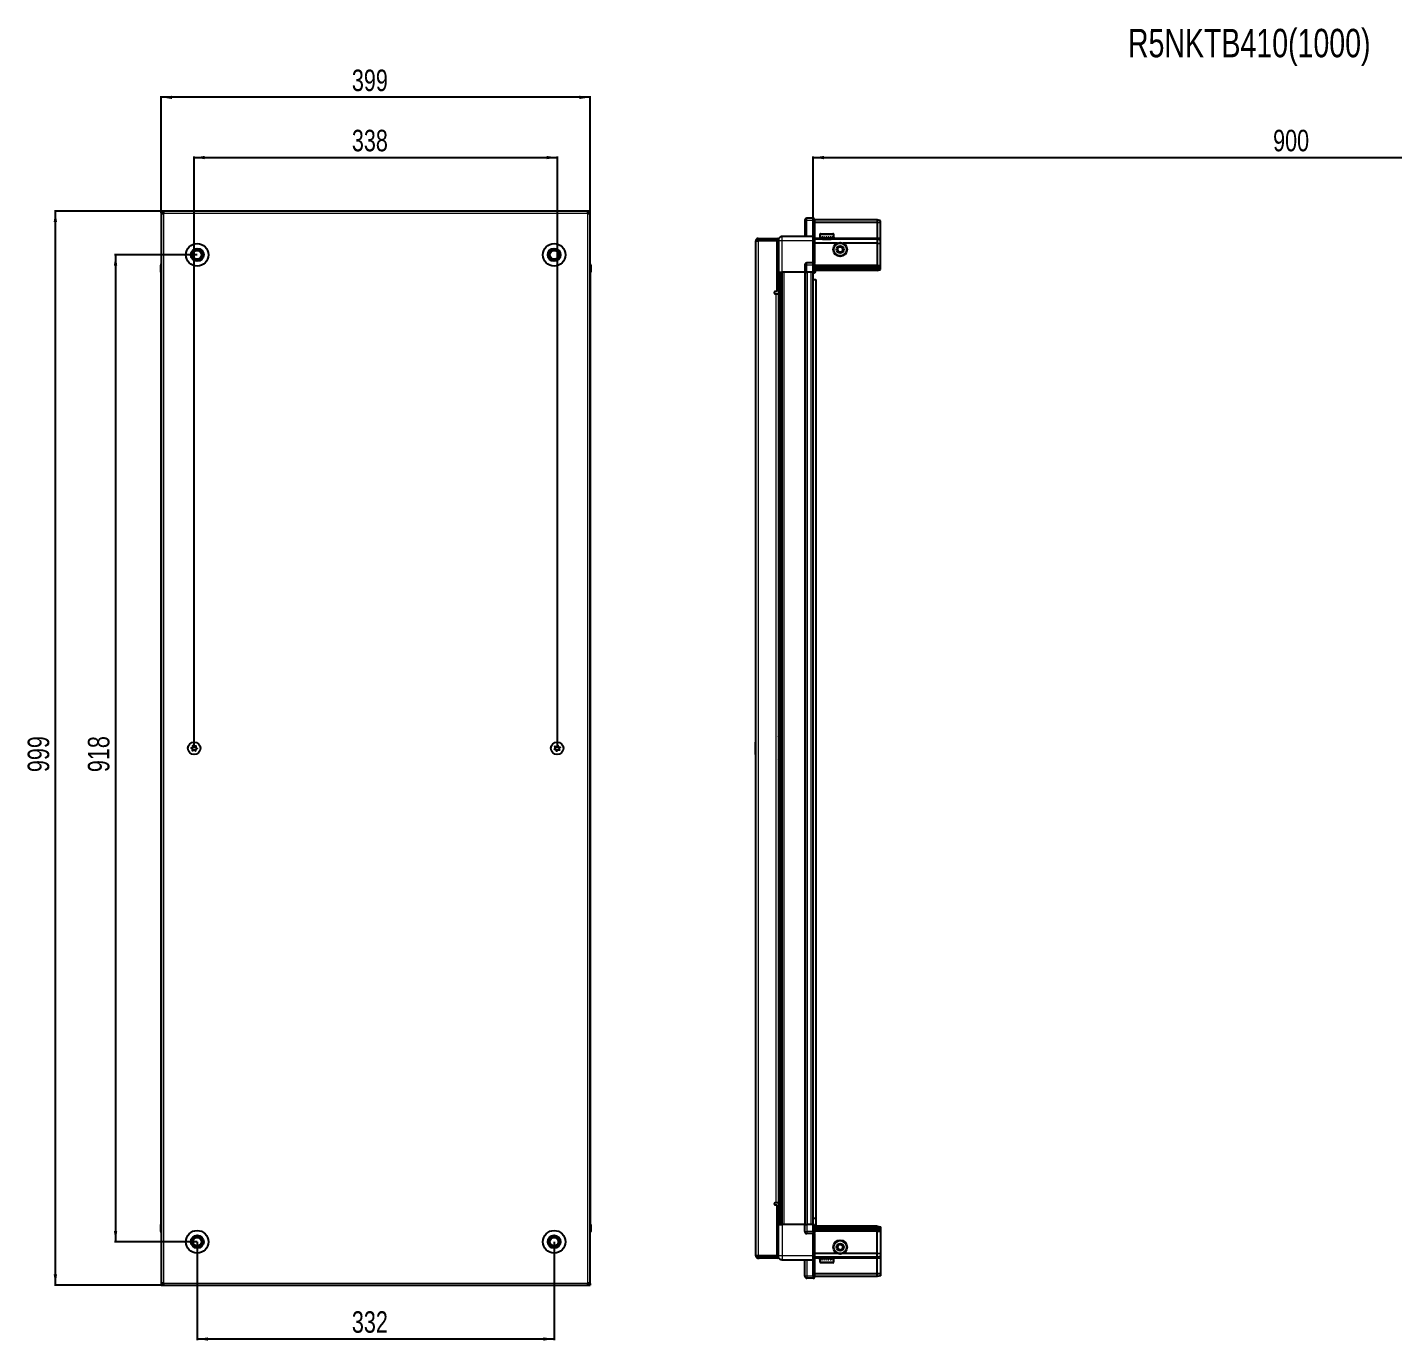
# Model space of a CAD drawing. Header units: millimetres. Extents: x 964 to 3281, y -1059 to 1364.
# Drawn here: x 964 to 2235, y 143 to 1364 of the extents above; entities that cross this region are included whole.
import ezdxf

# ---------------------------------------------------------------- set-up
doc = ezdxf.new("R2010")
doc.units = ezdxf.units.MM
doc.layers.add('FORMAT', color=7, linetype='Continuous')
doc.styles.add('SLDTEXTSTYLE0', font='TXT', dxfattribs={"width": 0.75})
doc.dimstyles.new('SLDDIMSTYLE0', dxfattribs={"dimtxt": 20, "dimasz": 10, "dimexe": 0, "dimexo": 0.0625, "dimgap": 5, "dimtad": 2, "dimdec": 1, "dimrnd": 1e-09, "dimzin": 12, "dimdsep": 46, "dimtxsty": 'SLDTEXTSTYLE0', "dimsah": 1, "dimcen": 0.09, "dimadec": 0, "dimazin": 3, "dimtfac": 1, "dimtofl": 0, "dimtmove": 0, "dimatfit": 3, "dimfxl": 0, "dimfrac": 2, "dimtolj": 1, "dimtzin": 12, "dimarcsym": 0})

# ---------------------------------------------------------------- blocks, each defined once
blk = doc.blocks.new('_D')
at = {"layer": 'FORMAT'}
for p, q in [((1088.6, 1193.1), (989.2, 1193.1)), ((990.2, 194.1), (990.2, 1193.1)), ((1088.6, 194.1), (989.2, 194.1))]:
    blk.add_line(p, q, dxfattribs=at)
for points in [[(990.2, 1193.1), (988.6, 1183.1), (991.7, 1183.1)], [(990.2, 194.1), (991.7, 204.1), (988.6, 204.1)]]:
    blk.add_solid(points, dxfattribs=at)
at = {"layer": 'FORMAT', "insert": (964.4, 671.4), "char_height": 20, "attachment_point": 1, "rotation": 90, "style": 'SLDTEXTSTYLE0'}
blk.add_mtext('999', dxfattribs=at)
blk = doc.blocks.new('_D_1')
at = {"layer": 'FORMAT'}
for p, q in [((1088.7, 1193.1), (1088.7, 1300.1)), ((1487.7, 1299.1), (1088.7, 1299.1)), ((1487.7, 1193.1), (1487.7, 1300.1))]:
    blk.add_line(p, q, dxfattribs=at)
for points in [[(1088.7, 1299.1), (1098.7, 1297.5), (1098.7, 1300.6)], [(1487.7, 1299.1), (1477.7, 1300.6), (1477.7, 1297.5)]]:
    blk.add_solid(points, dxfattribs=at)
at = {"layer": 'FORMAT', "insert": (1266, 1324.9), "char_height": 20, "attachment_point": 1, "style": 'SLDTEXTSTYLE0'}
blk.add_mtext('399', dxfattribs=at)
blk = doc.blocks.new('_D_2')
at = {"layer": 'FORMAT'}
for p, q in [((1122.2, 234.6), (1122.2, 143.1)), ((1454.2, 234.6), (1454.2, 143.1)), ((1122.2, 144.1), (1454.2, 144.1))]:
    blk.add_line(p, q, dxfattribs=at)
for points in [[(1122.2, 144.1), (1132.2, 142.5), (1132.2, 145.6)], [(1454.2, 144.1), (1444.2, 145.6), (1444.2, 142.5)]]:
    blk.add_solid(points, dxfattribs=at)
at = {"layer": 'FORMAT', "insert": (1266, 169.9), "char_height": 20, "attachment_point": 1, "style": 'SLDTEXTSTYLE0'}
blk.add_mtext('332', dxfattribs=at)
blk = doc.blocks.new('_D_3')
at = {"layer": 'FORMAT'}
for p, q in [((1119.2, 693.6), (1119.2, 1244.1)), ((1119.2, 1243.1), (1457.2, 1243.1)), ((1457.2, 693.6), (1457.2, 1244.1))]:
    blk.add_line(p, q, dxfattribs=at)
for points in [[(1119.2, 1243.1), (1129.2, 1241.5), (1129.2, 1244.6)], [(1457.2, 1243.1), (1447.2, 1244.6), (1447.2, 1241.5)]]:
    blk.add_solid(points, dxfattribs=at)
at = {"layer": 'FORMAT', "insert": (1266, 1268.9), "char_height": 20, "attachment_point": 1, "style": 'SLDTEXTSTYLE0'}
blk.add_mtext('338', dxfattribs=at)
blk = doc.blocks.new('_D_4')
at = {"layer": 'FORMAT'}
for p, q in [((1122.1, 1152.6), (1045.2, 1152.6)), ((1046.2, 1152.6), (1046.2, 234.6)), ((1122.1, 234.6), (1045.2, 234.6))]:
    blk.add_line(p, q, dxfattribs=at)
for points in [[(1046.2, 1152.6), (1044.6, 1142.6), (1047.7, 1142.6)], [(1046.2, 234.6), (1047.7, 244.6), (1044.6, 244.6)]]:
    blk.add_solid(points, dxfattribs=at)
at = {"layer": 'FORMAT', "insert": (1020.4, 671.4), "char_height": 20, "attachment_point": 1, "rotation": 90, "style": 'SLDTEXTSTYLE0'}
blk.add_mtext('918', dxfattribs=at)
blk = doc.blocks.new('_D_5')
at = {"layer": 'FORMAT'}
for p, q in [((1695.1, 1136.6), (1695.1, 1244.1)), ((1695.1, 1243.1), (2595.1, 1243.1)), ((2595.1, 1136.6), (2595.1, 1244.1))]:
    blk.add_line(p, q, dxfattribs=at)
for points in [[(1695.1, 1243.1), (1705.1, 1241.5), (1705.1, 1244.6)], [(2595.1, 1243.1), (2585.1, 1244.6), (2585.1, 1241.5)]]:
    blk.add_solid(points, dxfattribs=at)
at = {"layer": 'FORMAT', "insert": (2123, 1268.9), "char_height": 20, "attachment_point": 1, "style": 'SLDTEXTSTYLE0'}
blk.add_mtext('900', dxfattribs=at)

msp = doc.modelspace()

# ---------------------------------------------------------------- linework, layer by layer
at = {"color": 7, "linetype": 'Continuous', "lineweight": 25}
for p, q in [((1088.66, 1191.57), (1088.66, 1193.07)), ((1090.76, 1193.07), (1088.66, 1193.07)), ((1088.66, 1191.57), (1090.76, 1191.57)), ((1088.66, 1191.57), (1088.66, 1190.97)), ((1088.66, 1190.97), (1088.66, 196.17)), ((1088.66, 1190.97), (1090.76, 1190.97)), ((1485.56, 1193.07), (1090.76, 1193.07)), ((1090.76, 1193.07), (1090.76, 1190.97)), ((1485.56, 1190.97), (1485.56, 1193.07)), ((1487.66, 1193.07), (1485.56, 1193.07)), ((1485.56, 1191.57), (1487.66, 1191.57)), ((1485.56, 1190.97), (1487.66, 1190.97)), ((1487.66, 1191.57), (1487.66, 1193.07)), ((1487.66, 1190.97), (1487.66, 1191.57)), ((1487.66, 196.17), (1487.66, 1190.97)), ((1687.28, 1184.57), (1687.28, 1169.57)), ((1695.28, 1186.57), (1689.28, 1186.57)), ((1695.28, 1186.57), (1695.62, 1186.57)), ((1695.28, 1186.57), (1695.28, 1184.57)), ((1695.28, 1169.77), (1695.28, 1184.57)), ((1695.28, 1169.77), (1695.28, 1184.57)), ((1696.48, 1186.07), (1695.62, 1186.57)), ((1696.48, 1184.57), (1696.48, 1186.07)), ((1754.78, 1185.07), (1696.48, 1185.07)), ((1696.48, 1184.57), (1696.48, 1169.77)), ((1754.78, 1182.57), (1696.48, 1182.57)), ((1754.78, 1185.07), (1754.78, 1182.57)), ((1757.78, 1184.27), (1754.78, 1185.07)), ((1754.78, 1182.57), (1754.78, 1168.07)), ((1757.78, 1182.42), (1754.78, 1182.57)), ((1757.78, 1182.42), (1757.78, 1184.27)), ((1757.78, 1168.07), (1757.78, 1182.42)), ((1695.28, 1169.57), (1666.28, 1169.57)), ((1695.28, 1169.57), (1695.28, 1169.77)), ((1695.28, 1169.57), (1696.48, 1169.57)), ((1695.28, 1165.57), (1695.28, 1169.57)), ((1696.48, 1169.77), (1696.48, 1169.57)), ((1696.48, 1169.57), (1696.48, 1165.57)), ((1701.28, 1171.47), (1701.28, 1169.07)), ((1702.08, 1172.27), (1709.25, 1172.27)), ((1709.25, 1172.27), (1713.48, 1172.27)), ((1714.28, 1169.07), (1714.28, 1171.47)), ((1643.28, 1165.72), (1641.78, 1165.72)), ((1641.78, 1165.22), (1641.78, 1165.72)), ((1641.78, 221.92), (1641.78, 1165.22)), ((1643.88, 1166.32), (1643.88, 1167.82)), ((1643.88, 1167.82), (1644.78, 1167.82)), ((1643.88, 1166.32), (1644.78, 1166.32)), ((1643.88, 1165.82), (1661.28, 1165.82)), ((1644.78, 1167.82), (1661.28, 1167.82)), ((1644.78, 1166.32), (1644.78, 1167.82)), ((1644.78, 1166.32), (1661.28, 1166.32)), ((1661.28, 1166.32), (1661.28, 1167.82)), ((1662.78, 1165.82), (1661.28, 1165.82)), ((1661.28, 1165.82), (1661.28, 1118.32)), ((1662.78, 1165.57), (1662.78, 1136.57)), ((1695.28, 1145.27), (1695.28, 1165.57)), ((1754.78, 1167.07), (1696.48, 1167.07)), ((1696.48, 1165.57), (1696.48, 1145.27)), ((1717.78, 1163.57), (1696.48, 1163.57)), ((1701.28, 1169.07), (1701.28, 1168.57)), ((1701.28, 1168.57), (1701.42, 1168.57)), ((1701.61, 1169.07), (1701.42, 1169.07)), ((1701.42, 1169.07), (1701.42, 1168.57)), ((1701.42, 1168.57), (1701.61, 1168.57)), ((1701.61, 1169.07), (1701.61, 1168.57)), ((1701.61, 1168.57), (1702.14, 1168.57)), ((1702.54, 1169.07), (1702.14, 1169.07)), ((1702.14, 1169.07), (1702.14, 1168.57)), ((1702.14, 1168.57), (1702.54, 1168.57)), ((1702.54, 1169.07), (1702.54, 1168.57)), ((1702.54, 1168.57), (1703.41, 1168.57)), ((1703.38, 1168.57), (1703.38, 1168.47)), ((1703.38, 1168.47), (1712.18, 1168.47)), ((1703.98, 1169.07), (1703.41, 1169.07)), ((1703.41, 1169.07), (1703.41, 1168.57)), ((1703.41, 1168.57), (1703.98, 1168.57)), ((1703.78, 1168.07), (1704.47, 1167.59)), ((1703.78, 1168.07), (1708.81, 1168.07)), ((1704.47, 1167.59), (1703.78, 1167.1)), ((1703.78, 1167.1), (1703.78, 1167.07)), ((1703.78, 1167.1), (1708.81, 1167.1)), ((1703.98, 1169.07), (1703.98, 1168.57)), ((1703.98, 1168.57), (1705.1, 1168.57)), ((1704.47, 1167.59), (1708.64, 1167.59)), ((1705.79, 1169.07), (1705.1, 1169.07)), ((1705.1, 1169.07), (1705.1, 1168.57)), ((1705.1, 1168.57), (1705.79, 1168.57)), ((1705.79, 1169.07), (1705.79, 1168.57)), ((1705.79, 1168.57), (1707.07, 1168.57)), ((1707.8, 1169.07), (1707.07, 1169.07)), ((1707.07, 1169.07), (1707.07, 1168.57)), ((1707.07, 1168.57), (1707.3, 1168.57)), ((1707.3, 1169.07), (1707.3, 1168.57)), ((1707.8, 1169.07), (1707.8, 1168.57)), ((1707.8, 1169.07), (1707.8, 1168.57)), ((1707.8, 1168.57), (1709.1, 1168.57)), ((1707.8, 1168.57), (1707.8, 1168.57)), ((1708.64, 1167.59), (1711.09, 1167.59)), ((1708.81, 1168.07), (1711.78, 1168.07)), ((1708.81, 1167.1), (1711.78, 1167.1)), ((1709.81, 1169.07), (1709.1, 1169.07)), ((1709.1, 1169.07), (1709.1, 1168.57)), ((1709.16, 1169.07), (1709.16, 1168.57)), ((1709.16, 1168.57), (1709.81, 1168.57)), ((1709.81, 1169.07), (1709.81, 1168.57)), ((1709.81, 1168.57), (1711, 1168.57)), ((1711.62, 1169.07), (1711, 1169.07)), ((1711, 1169.07), (1711, 1168.57)), ((1711, 1168.57), (1711.62, 1168.57)), ((1711.09, 1167.59), (1711.78, 1168.07)), ((1711.78, 1167.1), (1711.09, 1167.59)), ((1711.62, 1169.07), (1711.62, 1168.57)), ((1711.62, 1168.57), (1712.59, 1168.57)), ((1711.78, 1167.07), (1711.78, 1167.1)), ((1712.18, 1168.47), (1712.18, 1168.57)), ((1713.05, 1169.07), (1712.59, 1169.07)), ((1712.59, 1169.07), (1712.59, 1168.57)), ((1712.59, 1168.57), (1713.05, 1168.57)), ((1713.05, 1169.07), (1713.05, 1168.57)), ((1713.05, 1168.57), (1713.71, 1168.57)), ((1713.97, 1169.07), (1713.71, 1169.07)), ((1713.71, 1169.07), (1713.71, 1168.57)), ((1713.71, 1168.57), (1713.97, 1168.57)), ((1713.97, 1169.07), (1713.97, 1168.57)), ((1713.97, 1168.57), (1714.24, 1168.57)), ((1714.28, 1169.07), (1714.24, 1169.07)), ((1714.24, 1169.07), (1714.24, 1168.57)), ((1714.24, 1168.57), (1714.28, 1168.57)), ((1714.28, 1169.07), (1714.28, 1168.57)), ((1754.78, 1163.57), (1722.78, 1163.57)), ((1754.78, 1168.07), (1754.78, 1167.07)), ((1754.78, 1167.07), (1754.78, 1163.57)), ((1757.78, 1166.27), (1754.78, 1167.07)), ((1754.78, 1163.57), (1754.78, 1143.07)), ((1754.78, 1163.57), (1757.78, 1163.24)), ((1757.78, 1166.27), (1757.78, 1168.07)), ((1757.78, 1163.24), (1757.78, 1166.27)), ((1757.78, 1143.07), (1757.78, 1163.24)), ((1487.66, 1144.39), (1487.66, 1144.39)), ((1695.28, 1145.07), (1689.28, 1145.07)), ((1695.28, 1145.07), (1695.28, 1145.27)), ((1695.28, 1145.07), (1695.28, 1143.07)), ((1695.28, 1145.07), (1696.48, 1145.07)), ((1696.48, 1145.27), (1696.48, 1145.07)), ((1696.48, 1144.39), (1696.48, 1145.07)), ((1696.48, 1144.39), (1696.48, 1136.57)), ((1088.15, 1143.07), (1088.15, 1136.57)), ((1088.15, 1136.57), (1088.16, 1136.57)), ((1088.16, 1136.57), (1088.16, 1143.07)), ((1088.66, 1136.57), (1088.16, 1136.57)), ((1088.31, 1136.57), (1088.31, 250.57)), ((1487.66, 1136.57), (1488.16, 1136.57)), ((1488.01, 250.57), (1488.01, 1136.57)), ((1488.16, 1143.07), (1488.16, 1136.57)), ((1488.16, 1136.57), (1488.16, 1143.07)), ((1488.16, 1136.57), (1488.16, 1136.57)), ((1488.16, 1136.57), (1488.16, 1136.57)), ((1661.28, 1139.32), (1662.78, 1139.32)), ((1662.78, 1136.57), (1661.28, 1136.57)), ((1663.43, 250.57), (1663.43, 1136.57)), ((1665.23, 1136.57), (1665.23, 250.57)), ((1665.26, 1136.57), (1665.26, 250.57)), ((1687.28, 1136.57), (1666.28, 1136.57)), ((1687.28, 1143.07), (1687.28, 1136.57)), ((1687.28, 1136.57), (1689.28, 1136.57)), ((1687.93, 250.57), (1687.93, 1136.57)), ((1695.28, 1136.57), (1689.28, 1136.57)), ((1695.13, 250.57), (1695.13, 1136.57)), ((1695.28, 1136.57), (1695.28, 1143.07)), ((1695.28, 1136.57), (1695.28, 1143.07)), ((1695.28, 1136.57), (1695.62, 1136.57)), ((1695.28, 1136.57), (1695.28, 1136.57)), ((1695.62, 1136.57), (1695.62, 1143.07)), ((1696.48, 1136.57), (1695.62, 1136.57)), ((1695.62, 1136.57), (1695.62, 1136.57)), ((1754.78, 1142.07), (1696.48, 1142.07)), ((1754.78, 1141.07), (1696.48, 1141.07)), ((1754.78, 1139.57), (1696.48, 1139.57)), ((1754.78, 1138.07), (1696.48, 1138.07)), ((1754.78, 1143.07), (1754.78, 1142.07)), ((1754.78, 1142.07), (1754.78, 1141.07)), ((1754.78, 1142.07), (1757.78, 1141.27)), ((1754.78, 1141.07), (1754.78, 1139.57)), ((1754.78, 1141.07), (1757.78, 1140.53)), ((1754.78, 1139.57), (1757.78, 1140.03)), ((1754.78, 1139.57), (1754.78, 1138.07)), ((1754.78, 1138.07), (1757.78, 1138.87)), ((1757.78, 1141.27), (1757.78, 1143.07)), ((1757.78, 1140.53), (1757.78, 1141.27)), ((1757.78, 1140.03), (1757.78, 1140.53)), ((1757.78, 1138.87), (1757.78, 1140.03)), ((1695.13, 1129.57), (1697.63, 1129.57)), ((1697.63, 1129.57), (1697.63, 256.07)), ((1661.28, 1118.32), (1659.93, 1118.32)), ((1659.93, 1116.32), (1660.68, 1116.32)), ((1660.68, 1116.32), (1662.78, 1116.32)), ((1662.78, 1116.32), (1662.78, 270.82)), ((1641.78, 699.36), (1641.48, 699.36)), ((1641.48, 687.79), (1641.48, 699.36)), ((1663.28, 703.07), (1663.28, 684.07)), ((1641.48, 687.79), (1641.78, 687.79)), ((1660.68, 270.82), (1659.93, 270.82)), ((1659.93, 268.82), (1661.28, 268.82)), ((1662.78, 270.82), (1660.68, 270.82)), ((1661.28, 268.82), (1661.28, 221.32)), ((1697.63, 256.07), (1695.13, 256.07)), ((1697.63, 256.07), (1697.63, 249.07)), ((1088.15, 244.07), (1088.15, 250.57)), ((1088.15, 250.57), (1088.16, 250.57)), ((1088.16, 250.57), (1088.16, 250.57)), ((1088.16, 250.57), (1088.16, 244.07)), ((1088.65, 250.57), (1088.16, 250.57)), ((1088.65, 242.75), (1088.65, 242.75)), ((1487.66, 250.57), (1488.16, 250.57)), ((1488.16, 250.57), (1488.16, 250.57)), ((1488.16, 244.07), (1488.16, 250.57)), ((1488.16, 250.57), (1488.16, 244.07)), ((1662.78, 250.57), (1661.28, 250.57)), ((1662.78, 247.82), (1661.28, 247.82)), ((1662.78, 221.57), (1662.78, 250.57)), ((1687.28, 250.57), (1666.28, 250.57)), ((1687.28, 244.07), (1687.28, 250.57)), ((1687.28, 250.57), (1689.28, 250.57)), ((1695.28, 250.57), (1689.28, 250.57)), ((1695.28, 242.07), (1689.28, 242.07)), ((1695.28, 244.07), (1695.28, 250.57)), ((1695.28, 250.57), (1695.62, 250.57)), ((1695.28, 244.07), (1695.28, 242.07)), ((1695.28, 244.07), (1695.28, 242.07)), ((1695.28, 242.07), (1696.48, 242.07)), ((1695.28, 241.87), (1695.28, 242.07)), ((1695.28, 221.57), (1695.28, 241.87)), ((1695.62, 244.07), (1695.62, 250.57)), ((1695.62, 250.57), (1696.48, 250.57)), ((1696.48, 250.57), (1696.48, 242.75)), ((1754.78, 249.07), (1696.48, 249.07)), ((1754.78, 247.57), (1696.48, 247.57)), ((1754.78, 246.07), (1696.48, 246.07)), ((1754.78, 245.07), (1696.48, 245.07)), ((1696.48, 242.07), (1696.48, 242.75)), ((1696.48, 242.07), (1696.48, 241.87)), ((1696.48, 241.87), (1696.48, 221.57)), ((1754.78, 247.57), (1754.78, 249.07)), ((1754.78, 249.07), (1757.78, 248.27)), ((1754.78, 246.07), (1754.78, 247.57)), ((1754.78, 247.57), (1757.78, 247.12)), ((1754.78, 246.07), (1757.78, 246.62)), ((1754.78, 245.07), (1754.78, 246.07)), ((1754.78, 245.07), (1757.78, 245.87)), ((1754.78, 244.07), (1754.78, 245.07)), ((1754.78, 223.57), (1754.78, 244.07)), ((1757.78, 248.27), (1757.78, 247.12)), ((1757.78, 247.12), (1757.78, 246.62)), ((1757.78, 246.62), (1757.78, 245.87)), ((1757.78, 245.87), (1757.78, 244.07)), ((1757.78, 244.07), (1757.78, 223.9)), ((1641.78, 221.42), (1641.78, 221.92)), ((1643.28, 221.42), (1641.78, 221.42)), ((1661.28, 221.32), (1643.88, 221.32)), ((1643.88, 220.82), (1643.88, 219.32)), ((1643.88, 220.82), (1644.78, 220.82)), ((1643.88, 219.32), (1644.78, 219.32)), ((1644.78, 220.82), (1644.78, 219.32)), ((1661.28, 220.82), (1644.78, 220.82)), ((1661.28, 219.32), (1644.78, 219.32)), ((1661.28, 221.32), (1662.78, 221.32)), ((1661.28, 220.82), (1661.28, 219.32)), ((1695.28, 217.57), (1666.28, 217.57)), ((1687.28, 202.57), (1687.28, 217.57)), ((1695.28, 217.57), (1695.28, 221.57)), ((1695.28, 217.57), (1696.48, 217.57)), ((1695.28, 217.37), (1695.28, 217.57)), ((1695.28, 202.57), (1695.28, 217.37)), ((1717.78, 223.57), (1696.48, 223.57)), ((1696.48, 221.57), (1696.48, 217.57)), ((1754.78, 220.07), (1696.48, 220.07)), ((1696.48, 217.57), (1696.48, 217.37)), ((1696.48, 217.37), (1696.48, 202.57)), ((1701.28, 218.57), (1701.28, 215.67)), ((1701.38, 218.57), (1701.28, 218.57)), ((1701.38, 218.07), (1701.38, 218.57)), ((1701.55, 218.57), (1701.38, 218.57)), ((1701.38, 218.07), (1701.55, 218.07)), ((1701.55, 218.07), (1701.55, 218.57)), ((1702.04, 218.57), (1701.55, 218.57)), ((1702.04, 218.07), (1702.04, 218.57)), ((1702.42, 218.57), (1702.04, 218.57)), ((1702.04, 218.07), (1702.42, 218.07)), ((1702.42, 218.07), (1702.42, 218.57)), ((1703.26, 218.57), (1702.42, 218.57)), ((1703.26, 218.07), (1703.26, 218.57)), ((1703.81, 218.57), (1703.26, 218.57)), ((1703.26, 218.07), (1703.81, 218.07)), ((1703.38, 218.67), (1703.38, 218.57)), ((1708.78, 218.67), (1703.38, 218.67)), ((1703.78, 220.07), (1703.78, 220.04)), ((1703.78, 220.04), (1704.47, 219.55)), ((1703.89, 220.04), (1703.78, 220.04)), ((1704.47, 219.55), (1703.78, 219.07)), ((1703.89, 219.07), (1703.78, 219.07)), ((1703.81, 218.07), (1703.81, 218.57)), ((1704.92, 218.57), (1703.81, 218.57)), ((1711.78, 220.04), (1703.89, 220.04)), ((1711.78, 219.07), (1703.89, 219.07)), ((1704.56, 219.55), (1704.47, 219.55)), ((1711.09, 219.55), (1704.56, 219.55)), ((1704.92, 218.07), (1704.92, 218.57)), ((1705.6, 218.57), (1704.92, 218.57)), ((1704.92, 218.07), (1705.6, 218.07)), ((1705.6, 218.07), (1705.6, 218.57)), ((1706.86, 218.57), (1705.6, 218.57)), ((1706.86, 218.07), (1706.86, 218.57)), ((1707.16, 218.57), (1706.86, 218.57)), ((1706.86, 218.07), (1707.6, 218.07)), ((1707.16, 218.07), (1707.16, 218.57)), ((1707.6, 218.07), (1707.6, 218.57)), ((1708.9, 218.57), (1707.6, 218.57)), ((1712.18, 218.67), (1708.78, 218.67)), ((1708.9, 218.07), (1708.9, 218.57)), ((1708.9, 218.07), (1709.61, 218.07)), ((1709.02, 218.07), (1709.02, 218.57)), ((1709.61, 218.57), (1709.02, 218.57)), ((1709.61, 218.07), (1709.61, 218.57)), ((1710.82, 218.57), (1709.61, 218.57)), ((1710.82, 218.07), (1710.82, 218.57)), ((1711.45, 218.57), (1710.82, 218.57)), ((1710.82, 218.07), (1711.45, 218.07)), ((1711.09, 219.55), (1711.78, 220.04)), ((1711.78, 219.07), (1711.09, 219.55)), ((1711.45, 218.07), (1711.45, 218.57)), ((1712.45, 218.57), (1711.45, 218.57)), ((1711.78, 220.04), (1711.78, 220.07)), ((1712.18, 218.57), (1712.18, 218.67)), ((1712.45, 218.07), (1712.45, 218.57)), ((1712.93, 218.57), (1712.45, 218.57)), ((1712.45, 218.07), (1712.93, 218.07)), ((1712.93, 218.07), (1712.93, 218.57)), ((1713.62, 218.57), (1712.93, 218.57)), ((1713.62, 218.07), (1713.62, 218.57)), ((1713.91, 218.57), (1713.62, 218.57)), ((1713.62, 218.07), (1713.91, 218.07)), ((1713.91, 218.07), (1713.91, 218.57)), ((1714.22, 218.57), (1713.91, 218.57)), ((1714.22, 218.07), (1714.22, 218.57)), ((1714.28, 218.57), (1714.22, 218.57)), ((1714.22, 218.07), (1714.28, 218.07)), ((1714.28, 215.67), (1714.28, 218.57)), ((1714.28, 218.07), (1714.28, 218.57)), ((1714.28, 218.57), (1714.28, 218.57)), ((1754.78, 223.57), (1722.78, 223.57)), ((1754.78, 223.57), (1757.78, 223.9)), ((1754.78, 220.07), (1754.78, 223.57)), ((1757.78, 220.87), (1754.78, 220.07)), ((1754.78, 219.07), (1754.78, 220.07)), ((1754.78, 204.57), (1754.78, 219.07)), ((1757.78, 223.9), (1757.78, 220.87)), ((1757.78, 220.87), (1757.78, 219.07)), ((1757.78, 219.07), (1757.78, 204.73)), ((1754.78, 204.57), (1696.48, 204.57)), ((1702.23, 214.87), (1702.08, 214.87)), ((1713.48, 214.87), (1702.23, 214.87)), ((1757.78, 204.73), (1754.78, 204.57)), ((1754.78, 202.07), (1754.78, 204.57)), ((1757.78, 204.73), (1757.78, 202.87)), ((1090.76, 196.17), (1088.66, 196.17)), ((1088.66, 196.17), (1088.66, 195.57)), ((1088.66, 195.57), (1088.66, 194.07)), ((1090.76, 195.57), (1088.66, 195.57)), ((1088.66, 194.07), (1090.76, 194.07)), ((1090.76, 196.17), (1090.76, 194.07)), ((1090.76, 194.07), (1485.56, 194.07)), ((1485.56, 194.07), (1485.56, 196.17)), ((1487.66, 196.17), (1485.56, 196.17)), ((1487.66, 195.57), (1485.56, 195.57)), ((1485.56, 194.07), (1487.66, 194.07)), ((1487.66, 195.57), (1487.66, 196.17)), ((1487.66, 195.57), (1487.66, 194.07)), ((1695.28, 200.57), (1689.28, 200.57)), ((1695.28, 202.57), (1695.28, 200.57)), ((1695.28, 200.57), (1695.62, 200.57)), ((1695.28, 200.57), (1695.62, 200.57)), ((1695.28, 200.57), (1695.28, 200.57)), ((1695.62, 200.57), (1696.48, 201.07)), ((1695.62, 200.57), (1696.48, 201.07)), ((1696.48, 201.07), (1696.48, 202.57)), ((1754.78, 202.07), (1696.48, 202.07)), ((1757.78, 202.87), (1754.78, 202.07))]:
    msp.add_line(p, q, dxfattribs=at)
at = {"color": 8, "linetype": 'Continuous', "lineweight": 18}
for p, q in [((1090.76, 1190.97), (1090.76, 196.17)), ((1485.56, 1190.97), (1090.76, 1190.97)), ((1485.56, 196.17), (1485.56, 1190.97)), ((1689.28, 1184.57), (1687.28, 1184.57)), ((1689.28, 1184.57), (1689.28, 1186.57)), ((1689.28, 1169.57), (1689.28, 1184.57)), ((1695.28, 1184.57), (1689.28, 1184.57)), ((1695.28, 1184.57), (1696.48, 1184.57)), ((1695.28, 1169.77), (1696.48, 1169.77)), ((1701.28, 1171.47), (1709.46, 1171.47)), ((1709.46, 1171.47), (1714.28, 1171.47)), ((1643.88, 1165.82), (1643.88, 221.32)), ((1666.28, 1136.57), (1666.28, 1165.57)), ((1695.28, 1165.57), (1666.28, 1165.57)), ((1695.28, 1165.57), (1696.48, 1165.57)), ((1703.78, 1168.07), (1696.48, 1168.07)), ((1754.78, 1168.07), (1711.78, 1168.07)), ((1757.78, 1168.07), (1754.78, 1168.07)), ((1689.28, 1143.07), (1689.28, 1145.07)), ((1695.28, 1145.27), (1696.48, 1145.27)), ((1088.66, 1143.07), (1088.16, 1143.07)), ((1487.66, 1143.07), (1488.16, 1143.07)), ((1662.78, 1116.32), (1662.78, 1136.57)), ((1664.02, 1136.57), (1664.02, 250.57)), ((1666.47, 250.57), (1666.47, 1136.57)), ((1667.88, 1136.57), (1667.88, 250.57)), ((1687.28, 1143.07), (1689.28, 1143.07)), ((1687.28, 250.57), (1687.28, 1136.57)), ((1689.28, 1136.57), (1689.28, 1143.07)), ((1695.28, 1143.07), (1689.28, 1143.07)), ((1689.93, 250.57), (1689.93, 1136.57)), ((1693.13, 250.57), (1693.13, 1136.57)), ((1695.28, 1143.07), (1695.62, 1143.07)), ((1695.28, 1136.57), (1695.62, 1136.57)), ((1754.78, 1143.07), (1696.48, 1143.07)), ((1754.78, 1143.07), (1757.78, 1143.07)), ((1660.68, 270.82), (1660.68, 1116.32)), ((1662.78, 250.57), (1662.78, 270.82)), ((1088.66, 244.07), (1088.16, 244.07)), ((1487.66, 244.07), (1488.16, 244.07)), ((1666.28, 250.57), (1666.28, 221.57)), ((1687.28, 244.07), (1689.28, 244.07)), ((1689.28, 250.57), (1689.28, 244.07)), ((1689.28, 244.07), (1689.28, 242.07)), ((1695.28, 244.07), (1689.28, 244.07)), ((1695.28, 244.07), (1695.62, 244.07)), ((1696.48, 241.87), (1695.28, 241.87)), ((1754.78, 244.07), (1696.48, 244.07)), ((1754.78, 244.07), (1757.78, 244.07)), ((1695.28, 221.57), (1666.28, 221.57)), ((1689.28, 217.57), (1689.28, 202.57)), ((1695.28, 221.57), (1696.48, 221.57)), ((1696.48, 217.37), (1695.28, 217.37)), ((1703.78, 219.07), (1696.48, 219.07)), ((1754.78, 219.07), (1711.78, 219.07)), ((1757.78, 219.07), (1754.78, 219.07)), ((1701.45, 215.67), (1701.28, 215.67)), ((1714.28, 215.67), (1701.45, 215.67)), ((1090.76, 196.17), (1485.56, 196.17)), ((1689.28, 202.57), (1687.28, 202.57)), ((1689.28, 202.57), (1689.28, 200.57)), ((1695.28, 202.57), (1689.28, 202.57)), ((1695.28, 202.57), (1696.48, 202.57))]:
    msp.add_line(p, q, dxfattribs=at)
at = {"color": 7, "linetype": 'Continuous', "lineweight": 25}
for centre, radius in [((1122.16, 1152.57), 10.5), ((1122.16, 1152.57), 6), ((1454.16, 1152.57), 10.5), ((1454.16, 1152.57), 6), ((1720.28, 1157.57), 6.5), ((1720.28, 1157.57), 3.46), ((1122.16, 1152.57), 3.9), ((1454.16, 1152.57), 3.9), ((1119.31, 693.57), 5.79), ((1457.01, 693.57), 5.79), ((1119.31, 693.57), 1.85), ((1457.01, 693.57), 1.85), ((1122.16, 234.57), 10.5), ((1454.16, 234.57), 10.5), ((1122.16, 234.57), 6), ((1122.16, 234.57), 3.9), ((1454.16, 234.57), 6), ((1454.16, 234.57), 3.9), ((1720.28, 229.57), 6.5), ((1720.28, 229.57), 3.46)]:
    msp.add_circle(centre, radius, dxfattribs=at)
at = {"color": 8, "linetype": 'Continuous', "lineweight": 18}
for centre in [(1720.28, 1157.57), (1720.28, 229.57)]:
    msp.add_circle(centre, 5.7, dxfattribs=at)
at = {"color": 7, "linetype": 'Continuous', "lineweight": 25}
for centre, radius, start, end in [((1689.28, 1184.57), 2, 90, 180), ((1702.08, 1171.47), 0.8, 90, 180), ((1713.48, 1171.47), 0.8, 0, 90), ((1122.16, 1152.57), 4.62, 60, 120), ((1454.16, 1152.57), 4.62, 60, 120), ((1643.78, 1165.32), 0.5, 90, 117.52901), ((1661.18, 1165.72), 0.6, 9.59407, 90), ((1661.18, 1165.72), 2.1, 32.2369, 87.2706), ((1703.38, 1168.07), 0.4, 0, 90), ((1712.18, 1168.07), 0.4, 90, 180), ((1720.28, 1157.57), 2.5, 161.00659, 221.00659), ((1720.28, 1157.57), 2.5, 101.00659, 161.00659), ((1720.28, 1157.57), 2.5, 41.00659, 101.00659), ((1720.28, 1157.57), 2.5, 281.00659, 341.00659), ((1720.28, 1157.57), 2.5, 341.00659, 41.00659), ((1090.15, 1143.07), 2, 138.1298, 180), ((1090.16, 1143.07), 2, 138.59038, 180), ((1122.16, 1152.57), 4.62, 120, 180), ((1122.16, 1152.57), 4.62, 180, 240), ((1122.16, 1152.57), 4.62, 240, 300), ((1122.16, 1152.57), 4.62, 0, 60), ((1122.16, 1152.57), 4.62, 300, 0), ((1454.16, 1152.57), 4.62, 120, 180), ((1454.16, 1152.57), 4.62, 180, 240), ((1454.16, 1152.57), 4.62, 240, 300), ((1454.16, 1152.57), 4.62, 0, 60), ((1454.16, 1152.57), 4.62, 300, 0), ((1486.16, 1143.07), 2, 360, 41.40962), ((1486.16, 1143.07), 2, 0, 41.39416), ((1689.28, 1143.07), 2, 90, 180), ((1720.28, 1157.57), 2.5, 221.00659, 281.00659), ((1692.63, 1139.22), 5, 300, 346.70293), ((1659.93, 1117.32), 1, 90, 270), ((1660.28, 703.07), 3, 0, 33.55731), ((1660.28, 684.07), 3, 326.44269, 0), ((1659.93, 269.82), 1, 90, 270), ((1090.15, 244.07), 2, 180, 221.40962), ((1090.16, 244.07), 2, 180, 221.39416), ((1486.16, 244.07), 2, 318.57492, 360), ((1486.16, 244.07), 2, 318.59038, 0), ((1689.28, 244.07), 2, 180, 270), ((1122.16, 234.57), 4.62, 120, 180), ((1122.16, 234.57), 4.62, 180, 240), ((1122.16, 234.57), 4.62, 60, 120), ((1122.16, 234.57), 4.62, 240, 300), ((1122.16, 234.57), 4.62, 360, 60), ((1122.16, 234.57), 4.62, 300, 360), ((1454.16, 234.57), 4.62, 120, 180), ((1454.16, 234.57), 4.62, 180, 240), ((1454.16, 234.57), 4.62, 60, 120), ((1454.16, 234.57), 4.62, 240, 300), ((1454.16, 234.57), 4.62, 360, 60), ((1454.16, 234.57), 4.62, 300, 360), ((1720.28, 229.57), 2.5, 127.98423, 187.98423), ((1720.28, 229.57), 2.5, 187.98423, 247.98423), ((1720.28, 229.57), 2.5, 67.98423, 127.98423), ((1720.28, 229.57), 2.5, 7.98423, 67.98423), ((1720.28, 229.57), 2.5, 307.98423, 7.98423), ((1643.78, 221.82), 0.5, 243.29122, 270), ((1661.18, 221.42), 0.6, 270, 350.40593), ((1661.18, 221.42), 2.1, 272.7294, 327.8305), ((1703.38, 219.07), 0.4, 270, 360), ((1712.18, 219.07), 0.4, 180, 270), ((1720.28, 229.57), 2.5, 247.98423, 307.98423), ((1702.08, 215.67), 0.8, 180, 270), ((1713.48, 215.67), 0.8, 270, 360), ((1689.28, 202.57), 2, 180, 270)]:
    msp.add_arc(centre, radius, start, end, dxfattribs=at)
for centre, start_param, end_param in [((1699.08, 1143.07), 2.4188584, 3.1415927), ((1699.08, 244.07), 3.1415927, 3.8643269)]:
    msp.add_ellipse(centre, major_axis=(3.46, 0), ratio=0.5773503, start_param=start_param, end_param=end_param, dxfattribs=at)
for points, knots in [([(1666.28, 1169.57), (1665.84, 1169.52), (1665.17, 1169.45), (1664.35, 1169.02), (1663.79, 1168.56), (1663.34, 1168), (1662.9, 1167.19), (1662.83, 1166.51), (1662.78, 1166.07)], [0, 0, 0, 0, 0.2394568, 0.3683607, 0.5, 0.6316393, 0.7605432, 1, 1, 1, 1]), ([(1643.88, 1167.82), (1643.63, 1167.79), (1643.14, 1167.74), (1642.5, 1167.35), (1642.03, 1166.79), (1641.81, 1166.21), (1641.79, 1165.85), (1641.78, 1165.72)], [0, 0, 0, 0, 0.2302553, 0.4485219, 0.6667858, 0.8850496, 1, 1, 1, 1]), ([(1641.78, 1165.22), (1641.81, 1165.27), (1641.86, 1165.36), (1642.26, 1165.49), (1642.81, 1165.62), (1643.39, 1165.73), (1643.76, 1165.8), (1643.88, 1165.82)], [0, 0, 0, 0, 0.2302553, 0.4485219, 0.6667858, 0.8850496, 1, 1, 1, 1]), ([(1662.78, 1166.07), (1662.78, 1166.06), (1662.78, 1166.05), (1662.78, 1165.93), (1662.78, 1165.77), (1662.78, 1165.64), (1662.78, 1165.57)], [0, 0, 0, 0, 0.2493943, 0.5003335, 0.7501667, 1, 1, 1, 1]), ([(1717.45, 1157.02), (1717.62, 1157.51), (1717.93, 1158.42), (1718.24, 1159.33), (1718.39, 1159.75)], [0, 0, 0, 0, 0.5346859, 1, 1, 1, 1]), ([(1719.34, 1154.84), (1719.12, 1155.1), (1718.58, 1155.72), (1717.92, 1156.47), (1717.53, 1156.93), (1717.45, 1157.02)], [0, 0, 0, 0, 0.3629006, 0.8668753, 1, 1, 1, 1]), ([(1718.39, 1159.75), (1718.9, 1159.85), (1719.84, 1160.03), (1720.78, 1160.22), (1721.22, 1160.3)], [0, 0, 0, 0, 0.5346859, 1, 1, 1, 1]), ([(1721.22, 1160.3), (1721.3, 1160.21), (1721.7, 1159.75), (1722.35, 1159), (1722.89, 1158.38), (1723.12, 1158.12)], [0, 0, 0, 0, 0.1331247, 0.6370994, 1, 1, 1, 1]), ([(1723.12, 1158.12), (1722.95, 1157.63), (1722.64, 1156.72), (1722.32, 1155.81), (1722.18, 1155.39)], [0, 0, 0, 0, 0.5346859, 1, 1, 1, 1]), ([(1117.54, 1152.57), (1117.87, 1153.14), (1118.43, 1154.12), (1119.25, 1155.55), (1119.66, 1156.26), (1119.85, 1156.57)], [0, 0, 0, 0, 0.4391308, 0.7513783, 1, 1, 1, 1]), ([(1119.85, 1148.57), (1119.51, 1149.14), (1118.95, 1150.12), (1118.13, 1151.55), (1117.72, 1152.26), (1117.54, 1152.57)], [0, 0, 0, 0, 0.43913077, 0.75137827, 1, 1, 1, 1]), ([(1119.85, 1156.57), (1120.05, 1156.57), (1120.75, 1156.57), (1122.06, 1156.57), (1123.45, 1156.57), (1124.2, 1156.57), (1124.46, 1156.57)], [0, 0, 0, 0, 0.1393293, 0.4852696, 0.8163565, 1, 1, 1, 1]), ([(1124.46, 1148.57), (1124.2, 1148.57), (1123.45, 1148.57), (1122.06, 1148.57), (1120.75, 1148.57), (1120.05, 1148.57), (1119.85, 1148.57)], [0, 0, 0, 0, 0.1836435, 0.5147304, 0.8606707, 1, 1, 1, 1]), ([(1124.46, 1156.57), (1124.8, 1156), (1125.36, 1155.02), (1126.18, 1153.59), (1126.59, 1152.89), (1126.77, 1152.57)], [0, 0, 0, 0, 0.4391308, 0.7513783, 1, 1, 1, 1]), ([(1126.77, 1152.57), (1126.44, 1152), (1125.88, 1151.02), (1125.06, 1149.59), (1124.65, 1148.89), (1124.46, 1148.57)], [0, 0, 0, 0, 0.4391308, 0.7513783, 1, 1, 1, 1]), ([(1449.54, 1152.57), (1449.87, 1153.14), (1450.43, 1154.12), (1451.25, 1155.55), (1451.66, 1156.26), (1451.85, 1156.57)], [0, 0, 0, 0, 0.4391308, 0.7513783, 1, 1, 1, 1]), ([(1451.85, 1148.57), (1451.51, 1149.14), (1450.95, 1150.12), (1450.13, 1151.55), (1449.72, 1152.26), (1449.54, 1152.57)], [0, 0, 0, 0, 0.43913077, 0.75137827, 1, 1, 1, 1]), ([(1451.85, 1156.57), (1452.05, 1156.57), (1452.75, 1156.57), (1454.06, 1156.57), (1455.45, 1156.57), (1456.2, 1156.57), (1456.46, 1156.57)], [0, 0, 0, 0, 0.1393293, 0.4852696, 0.8163565, 1, 1, 1, 1]), ([(1456.46, 1148.57), (1456.2, 1148.57), (1455.45, 1148.57), (1454.06, 1148.57), (1452.75, 1148.57), (1452.05, 1148.57), (1451.85, 1148.57)], [0, 0, 0, 0, 0.1836435, 0.5147304, 0.8606707, 1, 1, 1, 1]), ([(1456.46, 1156.57), (1456.8, 1156), (1457.36, 1155.02), (1458.18, 1153.59), (1458.59, 1152.89), (1458.77, 1152.57)], [0, 0, 0, 0, 0.4391308, 0.7513783, 1, 1, 1, 1]), ([(1458.77, 1152.57), (1458.44, 1152), (1457.88, 1151.02), (1457.06, 1149.59), (1456.65, 1148.89), (1456.46, 1148.57)], [0, 0, 0, 0, 0.4391308, 0.7513783, 1, 1, 1, 1]), ([(1722.18, 1155.39), (1721.67, 1155.29), (1720.72, 1155.11), (1719.78, 1154.93), (1719.34, 1154.84)], [0, 0, 0, 0, 0.5346859, 1, 1, 1, 1]), ([(1662.78, 1136.57), (1662.82, 1136.57), (1662.9, 1136.57), (1663.5, 1136.57), (1664.39, 1136.57), (1665.38, 1136.57), (1666.03, 1136.57), (1666.28, 1136.57)], [0, 0, 0, 0, 0.2146939, 0.4293877, 0.6440816, 0.8587754, 1, 1, 1, 1]), ([(1117.73, 691.25), (1117.75, 691.25), (1117.77, 691.24), (1117.83, 691.24), (1117.97, 691.29), (1118.31, 691.47), (1118.78, 691.73), (1119.42, 691.71), (1119.86, 691.44), (1120.17, 691.21), (1120.37, 691.08), (1120.46, 691.05), (1120.5, 691.04), (1120.54, 691.06), (1120.56, 691.08), (1120.59, 691.14), (1120.63, 691.41), (1120.62, 691.88), (1120.78, 692.57), (1121.36, 692.98), (1121.81, 693.14), (1122.04, 693.28), (1122.09, 693.33), (1122.1, 693.36), (1122.1, 693.39), (1122.08, 693.42), (1122.06, 693.46), (1122, 693.52), (1121.81, 693.64), (1121.49, 693.84), (1121.08, 694.16), (1120.83, 694.74), (1120.89, 695.28), (1120.93, 695.67), (1120.92, 695.82), (1120.9, 695.87), (1120.88, 695.89), (1120.84, 695.9), (1120.78, 695.9), (1120.64, 695.86), (1120.3, 695.67), (1119.83, 695.42), (1119.19, 695.44), (1118.75, 695.7), (1118.44, 695.93), (1118.24, 696.07), (1118.15, 696.1), (1118.11, 696.1), (1118.07, 696.09), (1118.05, 696.06), (1118.02, 696), (1117.98, 695.74), (1117.99, 695.26), (1117.83, 694.57), (1117.25, 694.17), (1116.8, 694), (1116.57, 693.87), (1116.52, 693.81), (1116.51, 693.78), (1116.51, 693.75), (1116.53, 693.72), (1116.55, 693.68), (1116.61, 693.63), (1116.8, 693.5), (1117.12, 693.3), (1117.53, 692.98), (1117.78, 692.4), (1117.72, 691.86), (1117.68, 691.47), (1117.69, 691.33), (1117.71, 691.27), (1117.73, 691.26), (1117.73, 691.25)], [0, 0, 0, 0, 0.0020087, 0.00442, 0.0093647, 0.0255282, 0.0677053, 0.0957862, 0.1246456, 0.1503415, 0.1605194, 0.1633943, 0.1656965, 0.1672448, 0.1688741, 0.1707699, 0.1786058, 0.2119941, 0.2499945, 0.2879948, 0.3213831, 0.329219, 0.3311148, 0.3327441, 0.3342924, 0.3362166, 0.3385353, 0.3413178, 0.349662, 0.3753578, 0.4042173, 0.4322982, 0.4744753, 0.4906388, 0.4966691, 0.49844, 0.5, 0.5020087, 0.50442, 0.5093647, 0.5255282, 0.5677053, 0.5957862, 0.6246456, 0.6503415, 0.6605194, 0.6633943, 0.6656965, 0.6672448, 0.6688741, 0.6707699, 0.6786058, 0.7119941, 0.7499945, 0.7879948, 0.8213831, 0.829219, 0.8311148, 0.8327441, 0.8342924, 0.8362166, 0.8385353, 0.8413178, 0.849662, 0.8753578, 0.9042173, 0.9322982, 0.9744753, 0.9906388, 0.9966691, 0.99844, 1, 1, 1, 1]), ([(1457.5, 696.33), (1457.49, 696.33), (1457.46, 696.33), (1457.41, 696.3), (1457.3, 696.2), (1457.06, 695.9), (1456.73, 695.47), (1456.15, 695.23), (1455.63, 695.29), (1455.25, 695.38), (1455.01, 695.42), (1454.92, 695.41), (1454.88, 695.39), (1454.86, 695.37), (1454.85, 695.34), (1454.84, 695.27), (1454.91, 695.01), (1455.12, 694.58), (1455.26, 693.88), (1454.88, 693.28), (1454.55, 692.94), (1454.39, 692.73), (1454.37, 692.66), (1454.37, 692.63), (1454.38, 692.6), (1454.41, 692.58), (1454.44, 692.55), (1454.52, 692.53), (1454.74, 692.48), (1455.12, 692.44), (1455.62, 692.31), (1456.09, 691.89), (1456.25, 691.37), (1456.37, 691), (1456.44, 690.86), (1456.48, 690.82), (1456.51, 690.81), (1456.55, 690.82), (1456.6, 690.84), (1456.71, 690.94), (1456.95, 691.24), (1457.28, 691.67), (1457.86, 691.91), (1458.38, 691.85), (1458.76, 691.77), (1459, 691.73), (1459.09, 691.73), (1459.13, 691.75), (1459.15, 691.77), (1459.16, 691.8), (1459.17, 691.87), (1459.1, 692.13), (1458.89, 692.56), (1458.75, 693.26), (1459.13, 693.86), (1459.46, 694.2), (1459.62, 694.41), (1459.64, 694.48), (1459.64, 694.51), (1459.63, 694.54), (1459.6, 694.57), (1459.57, 694.59), (1459.49, 694.62), (1459.27, 694.66), (1458.89, 694.71), (1458.39, 694.83), (1457.92, 695.26), (1457.76, 695.77), (1457.64, 696.15), (1457.57, 696.28), (1457.53, 696.32), (1457.51, 696.32), (1457.5, 696.33)], [0, 0, 0, 0, 0.0020087, 0.00442, 0.0093647, 0.0255282, 0.0677053, 0.0957862, 0.1246456, 0.1503415, 0.1605194, 0.1633943, 0.1656965, 0.1672448, 0.1688741, 0.1707699, 0.1786058, 0.2119941, 0.2499945, 0.2879948, 0.3213831, 0.329219, 0.3311148, 0.3327441, 0.3342924, 0.3362166, 0.3385353, 0.3413178, 0.349662, 0.3753578, 0.4042173, 0.4322982, 0.4744753, 0.4906388, 0.4966691, 0.49844, 0.5, 0.5020087, 0.50442, 0.5093647, 0.5255282, 0.5677053, 0.5957862, 0.6246456, 0.6503415, 0.6605194, 0.6633943, 0.6656965, 0.6672448, 0.6688741, 0.6707699, 0.6786058, 0.7119941, 0.7499945, 0.7879948, 0.8213831, 0.829219, 0.8311148, 0.8327441, 0.8342924, 0.8362166, 0.8385353, 0.8413178, 0.849662, 0.8753578, 0.9042173, 0.9322982, 0.9744753, 0.9906388, 0.9966691, 0.99844, 1, 1, 1, 1]), ([(1662.78, 250.57), (1662.82, 250.57), (1662.9, 250.57), (1663.5, 250.57), (1664.39, 250.57), (1665.38, 250.57), (1666.03, 250.57), (1666.28, 250.57)], [0, 0, 0, 0, 0.2146939, 0.4293877, 0.6440816, 0.8587754, 1, 1, 1, 1]), ([(1117.54, 234.57), (1117.87, 235.14), (1118.43, 236.12), (1119.25, 237.55), (1119.66, 238.26), (1119.85, 238.57)], [0, 0, 0, 0, 0.4391308, 0.7513783, 1, 1, 1, 1]), ([(1119.85, 230.57), (1119.51, 231.14), (1118.95, 232.12), (1118.13, 233.55), (1117.72, 234.26), (1117.54, 234.57)], [0, 0, 0, 0, 0.43913077, 0.75137827, 1, 1, 1, 1]), ([(1119.85, 238.57), (1120.05, 238.57), (1120.75, 238.57), (1122.06, 238.57), (1123.45, 238.57), (1124.2, 238.57), (1124.46, 238.57)], [0, 0, 0, 0, 0.1393293, 0.4852696, 0.8163565, 1, 1, 1, 1]), ([(1124.46, 230.57), (1124.2, 230.57), (1123.45, 230.57), (1122.06, 230.57), (1120.75, 230.57), (1120.05, 230.57), (1119.85, 230.57)], [0, 0, 0, 0, 0.1836435, 0.5147304, 0.8606707, 1, 1, 1, 1]), ([(1124.46, 238.57), (1124.8, 238), (1125.36, 237.02), (1126.18, 235.59), (1126.59, 234.89), (1126.77, 234.57)], [0, 0, 0, 0, 0.4391308, 0.7513783, 1, 1, 1, 1]), ([(1126.77, 234.57), (1126.44, 234), (1125.88, 233.02), (1125.06, 231.59), (1124.65, 230.89), (1124.46, 230.57)], [0, 0, 0, 0, 0.4391308, 0.7513783, 1, 1, 1, 1]), ([(1449.54, 234.57), (1449.87, 235.14), (1450.43, 236.12), (1451.25, 237.55), (1451.66, 238.26), (1451.85, 238.57)], [0, 0, 0, 0, 0.4391308, 0.7513783, 1, 1, 1, 1]), ([(1451.85, 230.57), (1451.51, 231.14), (1450.95, 232.12), (1450.13, 233.55), (1449.72, 234.26), (1449.54, 234.57)], [0, 0, 0, 0, 0.43913077, 0.75137827, 1, 1, 1, 1]), ([(1451.85, 238.57), (1452.05, 238.57), (1452.75, 238.57), (1454.06, 238.57), (1455.45, 238.57), (1456.2, 238.57), (1456.46, 238.57)], [0, 0, 0, 0, 0.1393293, 0.4852696, 0.8163565, 1, 1, 1, 1]), ([(1456.46, 230.57), (1456.2, 230.57), (1455.45, 230.57), (1454.06, 230.57), (1452.75, 230.57), (1452.05, 230.57), (1451.85, 230.57)], [0, 0, 0, 0, 0.1836435, 0.5147304, 0.8606707, 1, 1, 1, 1]), ([(1456.46, 238.57), (1456.8, 238), (1457.36, 237.02), (1458.18, 235.59), (1458.59, 234.89), (1458.77, 234.57)], [0, 0, 0, 0, 0.4391308, 0.7513783, 1, 1, 1, 1]), ([(1458.77, 234.57), (1458.44, 234), (1457.88, 233.02), (1457.06, 231.59), (1456.65, 230.89), (1456.46, 230.57)], [0, 0, 0, 0, 0.4391308, 0.7513783, 1, 1, 1, 1]), ([(1717.61, 230.65), (1718.01, 230.97), (1718.77, 231.56), (1719.53, 232.16), (1719.88, 232.43)], [0, 0, 0, 0, 0.5346859, 1, 1, 1, 1]), ([(1718.01, 227.79), (1717.99, 227.92), (1717.91, 228.51), (1717.77, 229.5), (1717.65, 230.31), (1717.61, 230.65)], [0, 0, 0, 0, 0.1331247, 0.6370994, 1, 1, 1, 1]), ([(1719.88, 232.43), (1720.36, 232.24), (1721.25, 231.87), (1722.14, 231.52), (1722.56, 231.35)], [0, 0, 0, 0, 0.5346859, 1, 1, 1, 1]), ([(1722.56, 231.35), (1722.61, 231.01), (1722.72, 230.19), (1722.86, 229.21), (1722.94, 228.61), (1722.96, 228.49)], [0, 0, 0, 0, 0.3629006, 0.8668753, 1, 1, 1, 1]), ([(1643.88, 221.32), (1643.63, 221.37), (1643.14, 221.46), (1642.5, 221.59), (1642.03, 221.72), (1641.81, 221.83), (1641.79, 221.9), (1641.78, 221.92)], [0, 0, 0, 0, 0.2302553, 0.4485219, 0.6667858, 0.8850496, 1, 1, 1, 1]), ([(1641.78, 221.42), (1641.81, 221.17), (1641.86, 220.67), (1642.26, 220.03), (1642.81, 219.57), (1643.39, 219.35), (1643.76, 219.33), (1643.88, 219.32)], [0, 0, 0, 0, 0.2302553, 0.4485219, 0.6667858, 0.8850496, 1, 1, 1, 1]), ([(1662.78, 221.07), (1662.78, 221.08), (1662.78, 221.09), (1662.78, 221.21), (1662.78, 221.37), (1662.78, 221.51), (1662.78, 221.57)], [0, 0, 0, 0, 0.2493943, 0.5003335, 0.7501667, 1, 1, 1, 1]), ([(1666.28, 217.57), (1665.84, 217.62), (1665.17, 217.69), (1664.35, 218.13), (1663.79, 218.58), (1663.34, 219.14), (1662.9, 219.95), (1662.83, 220.63), (1662.78, 221.07)], [0, 0, 0, 0, 0.2394568, 0.3683607, 0.5, 0.6316393, 0.7605432, 1, 1, 1, 1]), ([(1720.68, 226.71), (1720.21, 226.91), (1719.31, 227.27), (1718.42, 227.63), (1718.01, 227.79)], [0, 0, 0, 0, 0.53468586, 1, 1, 1, 1]), ([(1722.96, 228.49), (1722.55, 228.17), (1721.79, 227.58), (1721.04, 226.99), (1720.68, 226.71)], [0, 0, 0, 0, 0.53468586, 1, 1, 1, 1])]:
    msp.add_open_spline(points, degree=3, knots=knots, dxfattribs=at)
at = {"color": 8, "linetype": 'Continuous', "lineweight": 18}
for points in [[(1666.28, 1165.57), (1666.28, 1166.1), (1666.28, 1167.14), (1666.28, 1168.47), (1666.28, 1169.39), (1666.28, 1169.51), (1666.28, 1169.57)], [(1666.28, 221.57), (1666.28, 221.05), (1666.28, 220), (1666.28, 218.68), (1666.28, 217.75), (1666.28, 217.63), (1666.28, 217.57)]]:
    msp.add_open_spline(points, degree=3, dxfattribs=at)
at = {"color": 7, "linetype": 'Continuous', "lineweight": 25}
for points in [[(1643.88, 1166.32), (1643.8, 1166.31), (1643.65, 1166.29), (1643.45, 1166.16), (1643.31, 1165.96), (1643.29, 1165.8), (1643.28, 1165.72)], [(1643.28, 221.42), (1643.29, 221.34), (1643.31, 221.19), (1643.45, 220.99), (1643.65, 220.85), (1643.8, 220.83), (1643.88, 220.82)]]:
    msp.add_open_spline(points, degree=3, dxfattribs=at)
at = {"color": 8, "linetype": 'Continuous', "lineweight": 18}
for points, knots in [([(1666.28, 1165.57), (1665.84, 1165.57), (1665.17, 1165.57), (1664.35, 1165.57), (1663.79, 1165.57), (1663.34, 1165.57), (1662.9, 1165.57), (1662.83, 1165.57), (1662.78, 1165.57)], [0, 0, 0, 0, 0.23945684, 0.36836066, 0.5, 0.63163934, 0.76054316, 1, 1, 1, 1]), ([(1666.28, 221.57), (1665.84, 221.57), (1665.17, 221.57), (1664.35, 221.57), (1663.79, 221.57), (1663.34, 221.57), (1662.9, 221.57), (1662.83, 221.57), (1662.78, 221.57)], [0, 0, 0, 0, 0.2394568, 0.3683607, 0.5, 0.6316393, 0.7605432, 1, 1, 1, 1])]:
    msp.add_open_spline(points, degree=3, knots=knots, dxfattribs=at)

# ---------------------------------------------------------------- texts
at = {"layer": 'FORMAT', "insert": (1987.97, 1362.8), "char_height": 26.4583, "attachment_point": 1, "style": 'SLDTEXTSTYLE0'}
msp.add_mtext('R5NKTB410(1000)', dxfattribs=at)

# ---------------------------------------------------------------- dimensions: what is measured, and where the dimension line sits
at = {"layer": 'FORMAT'}
for base, p1, p2, picture, middle in [((1088.66, 1299.07), (1487.66, 1193.07), (1088.66, 1193.07), '_D_1', (1288.16, 1299.07)), ((1457.16, 1243.07), (1119.16, 693.57), (1457.16, 693.57), '_D_3', (1288.16, 1243.07))]:
    dim = msp.add_linear_dim(base=base, p1=p1, p2=p2, dimstyle='SLDDIMSTYLE0', dxfattribs=at)
    dim.commit()
    dim.dimension.update_dxf_attribs({"geometry": picture, "text_midpoint": middle, "dimtype": 160})
for base, p1, p2, angle, picture, middle in [((2595.13, 1243.07), (1695.13, 1136.57), (2595.13, 1136.57), 0, '_D_5', (2145.13, 1243.07)), ((990.15, 1193.07), (1088.66, 194.07), (1088.66, 1193.07), 90, '_D', (990.15, 693.57)), ((1046.15, 234.57), (1122.16, 1152.57), (1122.16, 234.57), 90, '_D_4', (1046.15, 693.57)), ((1454.16, 144.07), (1122.16, 234.57), (1454.16, 234.57), 0, '_D_2', (1288.16, 144.07))]:
    dim = msp.add_linear_dim(base=base, p1=p1, p2=p2, angle=angle, dimstyle='SLDDIMSTYLE0', dxfattribs=at)
    dim.commit()
    dim.dimension.update_dxf_attribs({"geometry": picture, "text_midpoint": middle, "dimtype": 160})

doc.saveas('drawing.dxf')
